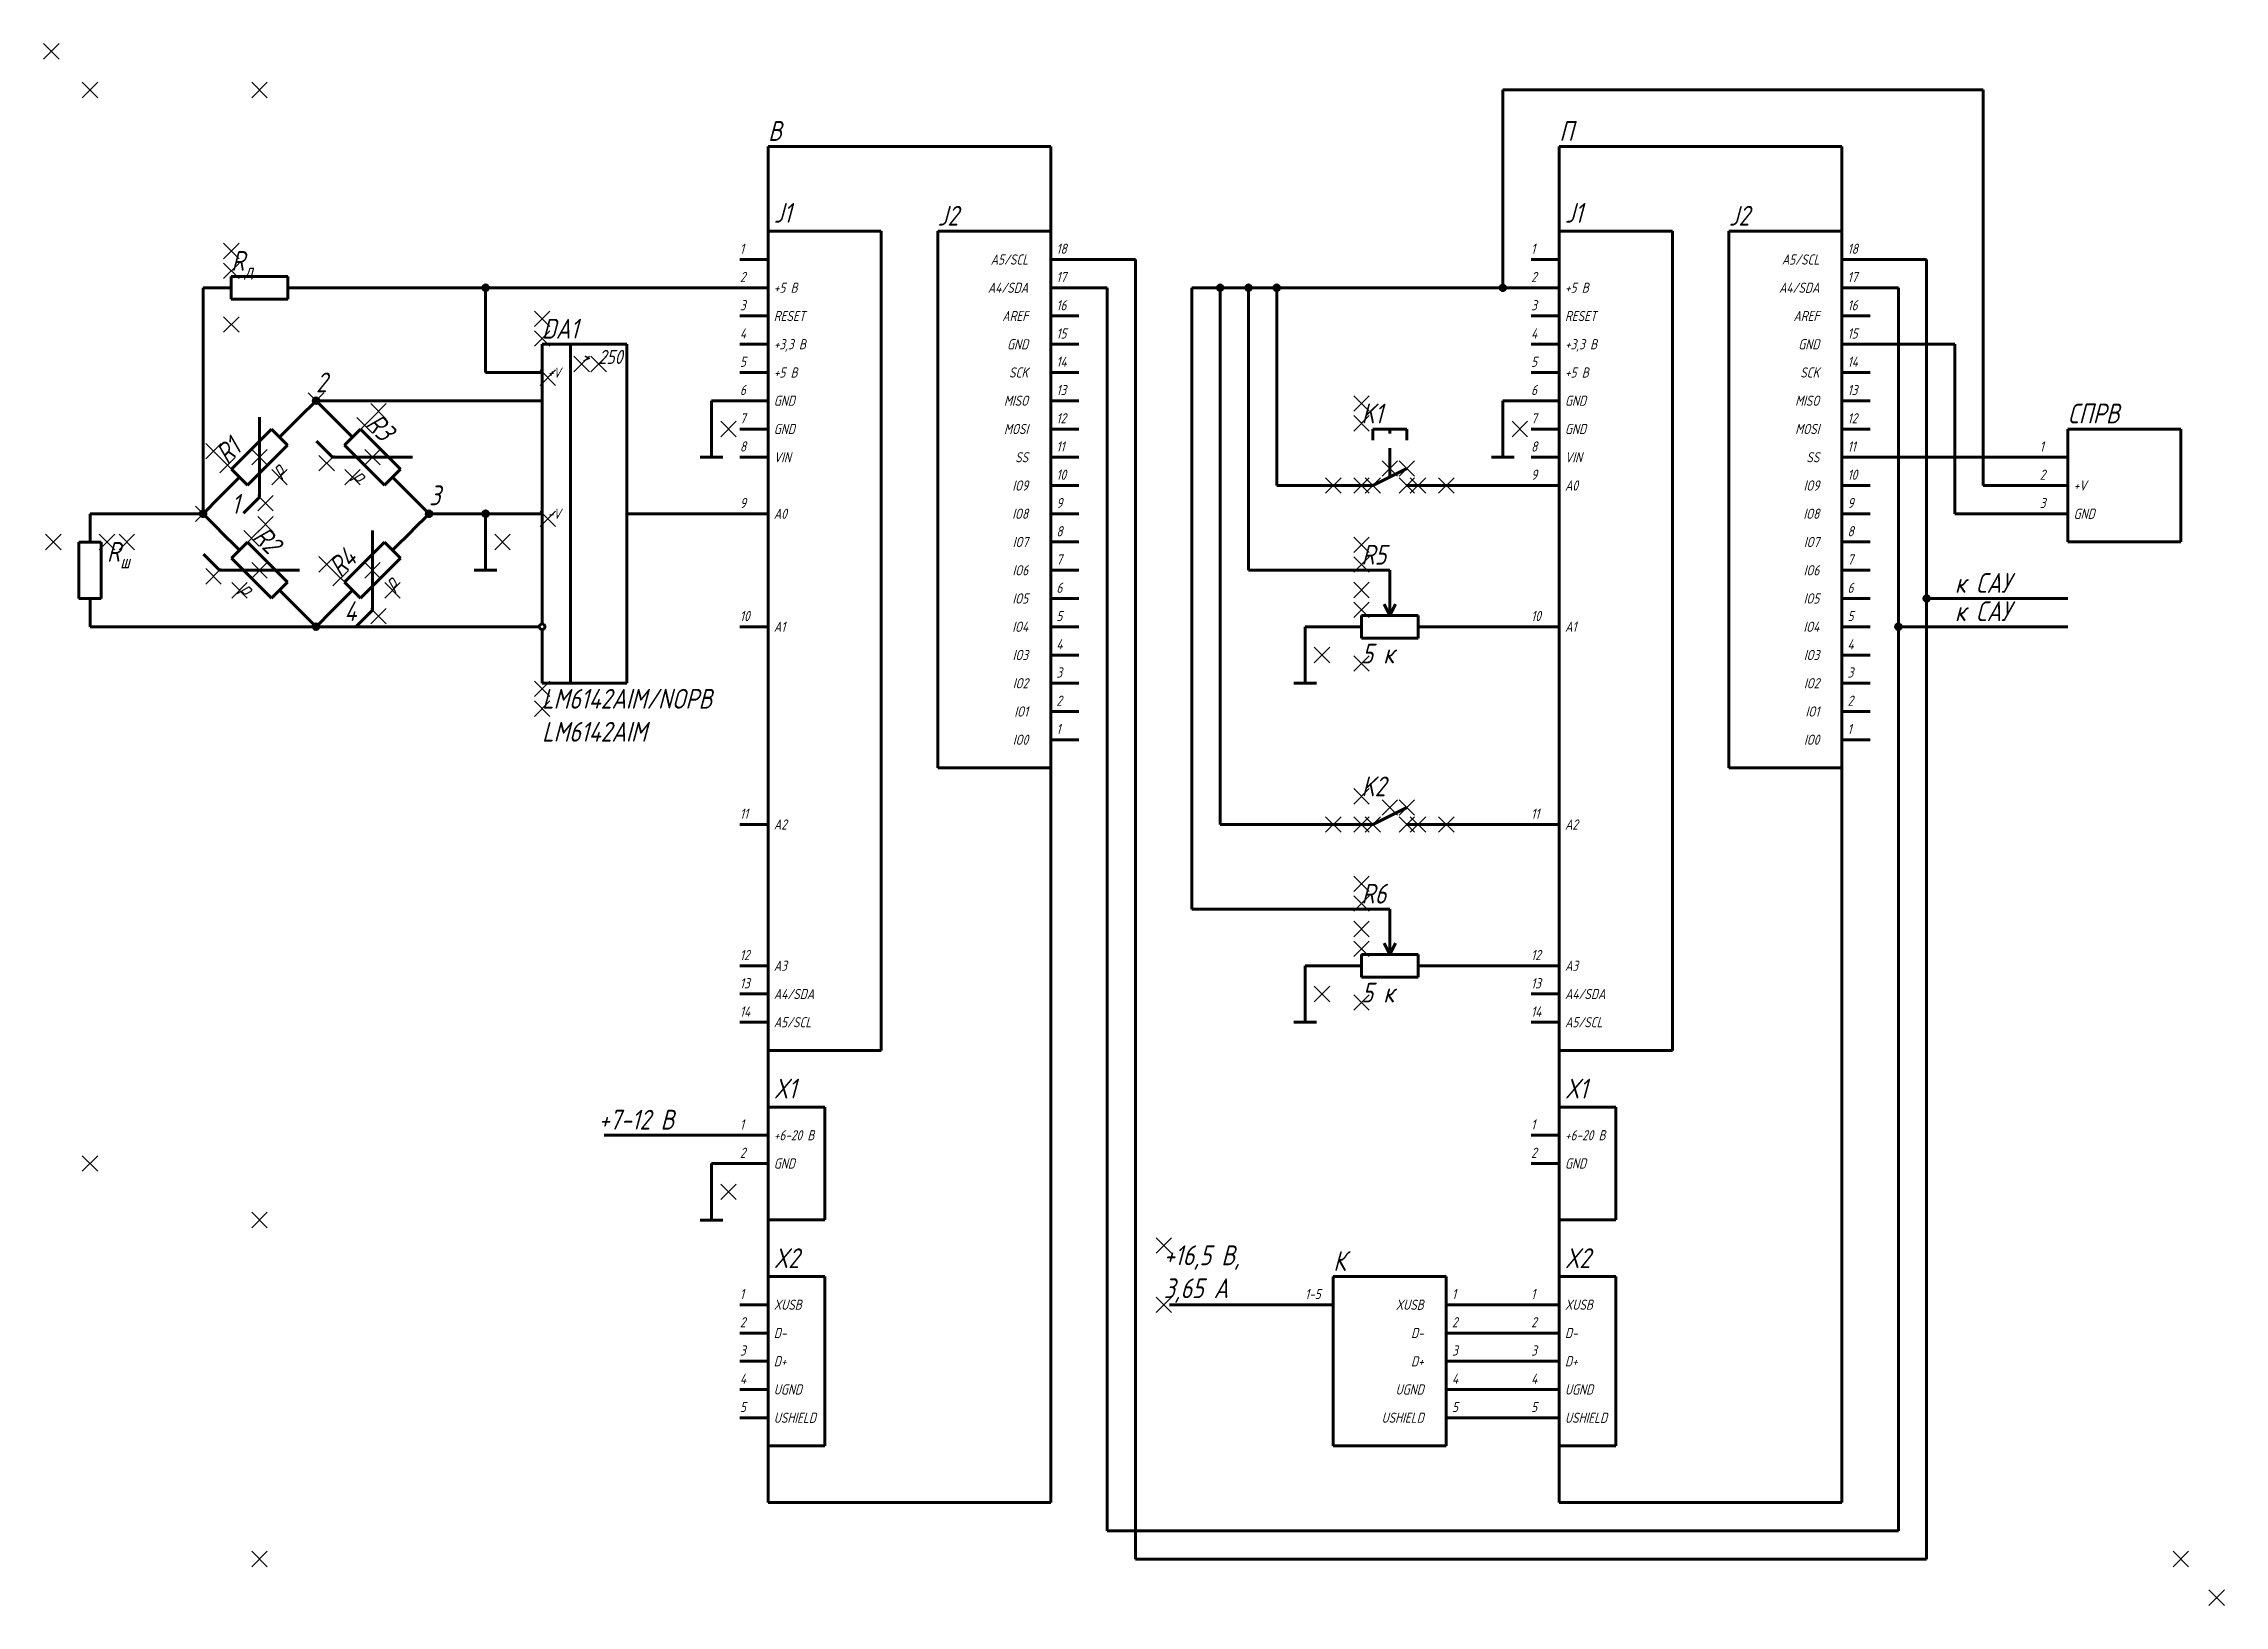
# Model space of a CAD drawing. Header units: inches. Extents: x 14 to 296, y -76 to 126.
import ezdxf

# ---------------------------------------------------------------- set-up
doc = ezdxf.new("R2010")
doc.units = ezdxf.units.IN
doc.header["$MEASUREMENT"] = 0
doc.header["$PDMODE"] = 3
doc.header["$PDSIZE"] = -1
doc.linetypes.add('HIDDEN', pattern=[0.375, 0.25, -0.125])
doc.layers.add('Layer2', color=2, linetype='Continuous', plot=False)
for name, color, linetype, lineweight in [('Layer4', 4, 'Continuous', 60), ('Layer5', 6, 'Continuous', 90), ('Layer6', 7, 'Continuous', 60), ('Layer7', 7, 'Continuous', 60), ('Layer8', 7, 'Continuous', 30)]:
    doc.layers.add(name, color=color, linetype=linetype, lineweight=lineweight)
doc.styles.add('1.8', font='gost.shx', dxfattribs={"oblique": 15, "height": 1.8})
doc.styles.add('2.5', font='gost.shx', dxfattribs={"oblique": 15, "height": 2.5})
doc.styles.add('3.5', font='gost.shx', dxfattribs={"oblique": 15, "height": 3.5})

# ---------------------------------------------------------------- blocks, each defined once
blk = doc.blocks.new('80_76_45__33__26_1__22__18__Drawing1__201910110942\xa0— копия__201910111819\xa0— копия 5')
at = {"layer": 'Layer2'}
blk.add_point((3, 0), dxfattribs=at)
at = {"layer": 'Layer4'}
for p, q in [((0, -1), (0, -5)), ((-2, -5), (2, -5))]:
    blk.add_line(p, q, dxfattribs=at)
blk = doc.blocks.new('125_79_76_45__33__26_1__22__18__Drawing1__201910110942\xa0— копия__201910111819\xa0— копия 6')
at = {"layer": 'Layer4'}
h = blk.add_hatch(dxfattribs=at)
h.set_pattern_fill('ANSI31', color=256, scale=2)
h.paths.add_polyline_path([(0.5, 0, 1), (-0.5, 0, 1)])
blk.add_circle((0, 0), 0.5, dxfattribs=at)
blk = doc.blocks.new('127_75_45__33__26_1__22__18__Drawing1__201910110942\xa0— копия__201910111819\xa0— копия 5')
at = {"layer": 'Layer2'}
for p in [(-8.13, 1.06), (0, 0), (-5.66, -1.41), (3.54, -3.54), (1.06, -8.13)]:
    blk.add_point(p, dxfattribs=at)
at = {"layer": 'Layer4'}
for p, q in [((-4.95, -2.12), (2.12, 4.95)), ((0, 7.07), (0, -7.07)), ((2.12, 4.95), (4.95, 2.12)), ((3.54, 3.54), (7.07, 7.07)), ((4.95, 2.12), (-2.12, -4.95)), ((-7.07, -7.07), (-3.54, -3.54)), ((-2.12, -4.95), (-4.95, -2.12)), ((0, -7.07), (-2.83, -9.9))]:
    blk.add_line(p, q, dxfattribs=at)
at = {"layer": 'Layer6', "style": '2.5', "oblique": 15}
blk.add_text('p', height=2.5, rotation=45, dxfattribs=at).set_placement((3.54, -3.54))
blk = doc.blocks.new('75_45__33__26_1__22__18__Drawing1__201910110942\xa0— копия__201910111819\xa0— копия 4')
at = {"layer": 'Layer2'}
for p in [(5, 6.5), (5, 3), (5, -6.5)]:
    blk.add_point(p, dxfattribs=at)
at = {"layer": 'Layer4'}
for p, q in [((0, 0), (5, 0)), ((5, 2), (15, 2)), ((5, -2), (5, 2)), ((15, 2), (15, -2)), ((15, 0), (20, 0)), ((15, -2), (5, -2))]:
    blk.add_line(p, q, dxfattribs=at)
blk = doc.blocks.new('135_134_133_132_118_115_114_109_102_95_78_74_45__33__26_1__22__18__Drawing1__201910110942\xa0— копия__201910111819\xa0— копия 15')
at = {"layer": 'Layer2'}
for p in [(0, 0), (5, 0), (7, 0), (10, 3), (13, 3), (13, 0), (15, 0), (20, 0)]:
    blk.add_point(p, dxfattribs=at)
at = {"layer": 'Layer4'}
for p, q in [((0, 0), (7, 0)), ((7, 0), (13, 3)), ((13, 0), (20, 0))]:
    blk.add_line(p, q, dxfattribs=at)

msp = doc.modelspace()

# ---------------------------------------------------------------- linework, layer by layer
at = {"layer": 'Layer2'}
for p in [(15, 125), (20, 120), (41.92, 120), (78.46, 90.4), (78.46, 87.85), (83.58, 84.56), (85.77, 84.56), (79.19, 82.8), (49.23, 79.81), (184.42, 79.44), (184.42, 76.88), (41.92, 72.5), (34.62, 65.19), (79.19, 64.53), (184.42, 61.17), (184.42, 58.62), (78.46, 42.54), (78.46, 39.98), (184.42, 28.65), (184.42, 17.33), (184.42, 14.77), (20, -18.85), (41.92, -26.15), (158.85, -29.44), (158.85, -37.12), (41.92, -70), (290.38, -70), (295, -75)]:
    msp.add_point(p, dxfattribs=at)
at = {"layer": 'Layer4'}
for p, q in [((202.69, 120), (202.69, 94.42)), ((202.69, 120), (264.81, 120)), ((264.81, 68.85), (264.81, 120)), ((107.69, 112.69), (107.69, -62.69)), ((144.23, 112.69), (107.69, 112.69)), ((144.23, -62.69), (144.23, 112.69)), ((246.54, 112.69), (210, 112.69)), ((210, -62.69), (210, 112.69)), ((246.54, 112.69), (246.54, -62.69)), ((122.31, 101.73), (107.69, 101.73)), ((122.31, 101.73), (122.31, -4.23)), ((144.23, 101.73), (129.62, 101.73)), ((129.62, 101.73), (129.62, 32.31)), ((224.62, 101.73), (210, 101.73)), ((224.62, 101.73), (224.62, -4.23)), ((246.54, 101.73), (231.92, 101.73)), ((231.92, 101.73), (231.92, 32.31)), ((107.69, 98.08), (104.04, 98.08)), ((144.23, 98.08), (147.88, 98.08)), ((147.88, 98.08), (155.19, 98.08)), ((155.19, 98.08), (155.19, -70)), ((210, 98.08), (206.35, 98.08)), ((246.54, 98.08), (250.19, 98.08)), ((250.19, 98.08), (257.5, 98.08)), ((257.5, 98.08), (257.5, -70)), ((34.62, 94.42), (34.62, 65.19)), ((49.23, 94.42), (104.04, 94.42)), ((71.15, 83.46), (71.15, 94.42)), ((107.69, 94.42), (104.04, 94.42)), ((144.23, 94.42), (147.88, 94.42)), ((147.88, 94.42), (151.54, 94.42)), ((151.54, 94.42), (151.54, -66.35)), ((162.5, 94.42), (206.35, 94.42)), ((162.5, 94.42), (162.5, 14.04)), ((166.15, 94.42), (166.15, 25)), ((169.81, 57.88), (169.81, 94.42)), ((173.46, 94.42), (173.46, 68.85)), ((210, 94.42), (206.35, 94.42)), ((246.54, 94.42), (250.19, 94.42)), ((250.19, 94.42), (253.85, 94.42)), ((253.85, 94.42), (253.85, -66.35)), ((107.69, 90.77), (104.04, 90.77)), ((144.23, 90.77), (147.88, 90.77)), ((210, 90.77), (206.35, 90.77)), ((246.54, 90.77), (250.19, 90.77)), ((89.42, 87.12), (78.46, 87.12)), ((78.46, 50.94), (78.46, 87.12)), ((82.12, 43.27), (82.12, 87.12)), ((89.42, 87.12), (89.42, 43.27)), ((107.69, 87.12), (104.04, 87.12)), ((144.23, 87.12), (147.88, 87.12)), ((210, 87.12), (206.35, 87.12)), ((246.54, 87.12), (250.19, 87.12)), ((250.19, 87.12), (261.15, 87.12)), ((261.15, 87.12), (261.15, 65.19)), ((74.81, 83.46), (71.15, 83.46)), ((74.81, 83.46), (78.46, 83.46)), ((107.69, 83.46), (104.04, 83.46)), ((144.23, 83.46), (147.88, 83.46)), ((210, 83.46), (206.35, 83.46)), ((246.54, 83.46), (250.19, 83.46)), ((49.23, 79.81), (47.09, 77.67)), ((49.23, 79.81), (74.81, 79.81)), ((51.37, 77.67), (49.23, 79.81)), ((74.81, 79.81), (78.46, 79.81)), ((104.04, 79.81), (100.38, 79.81)), ((100.38, 79.81), (100.38, 75.42)), ((107.69, 79.81), (104.04, 79.81)), ((144.23, 79.81), (147.88, 79.81)), ((206.35, 79.81), (202.69, 79.81)), ((202.69, 79.81), (202.69, 75.42)), ((210, 79.81), (206.35, 79.81)), ((246.54, 79.81), (250.19, 79.81)), ((107.69, 76.15), (104.04, 76.15)), ((144.23, 76.15), (147.88, 76.15)), ((185.88, 74.69), (185.88, 76.15)), ((185.88, 76.15), (190.27, 76.15)), ((190.27, 74.69), (190.27, 76.15)), ((210, 76.15), (206.35, 76.15)), ((246.54, 76.15), (250.19, 76.15)), ((275.77, 76.15), (290.38, 76.15)), ((275.77, 76.15), (275.77, 61.54)), ((290.38, 61.54), (290.38, 76.15)), ((107.69, 72.5), (104.04, 72.5)), ((144.23, 72.5), (147.88, 72.5)), ((210, 72.5), (206.35, 72.5)), ((246.54, 72.5), (250.19, 72.5)), ((272.12, 72.5), (250.19, 72.5)), ((275.77, 72.5), (272.12, 72.5)), ((144.23, 68.85), (147.88, 68.85)), ((173.46, 68.85), (180.77, 68.85)), ((195.38, 68.85), (206.35, 68.85)), ((210, 68.85), (206.35, 68.85)), ((246.54, 68.85), (250.19, 68.85)), ((272.12, 68.85), (264.81, 68.85)), ((275.77, 68.85), (272.12, 68.85)), ((20, 65.19), (34.62, 65.19)), ((36.76, 67.33), (34.62, 65.19)), ((34.62, 65.19), (36.76, 63.05)), ((63.85, 65.19), (61.71, 67.33)), ((61.71, 63.05), (63.85, 65.19)), ((63.85, 65.19), (74.81, 65.19)), ((78.46, 65.19), (74.81, 65.19)), ((93.08, 65.19), (89.42, 65.19)), ((93.08, 65.19), (104.04, 65.19)), ((107.69, 65.19), (104.04, 65.19)), ((144.23, 65.19), (147.88, 65.19)), ((246.54, 65.19), (250.19, 65.19)), ((261.15, 65.19), (272.12, 65.19)), ((275.77, 65.19), (272.12, 65.19)), ((144.23, 61.54), (147.88, 61.54)), ((246.54, 61.54), (250.19, 61.54)), ((275.77, 61.54), (290.38, 61.54)), ((144.23, 57.88), (147.88, 57.88)), ((169.81, 57.88), (188.08, 57.88)), ((188.08, 57.88), (188.08, 52.04)), ((246.54, 57.88), (250.19, 57.88)), ((144.23, 54.23), (147.88, 54.23)), ((246.54, 54.23), (250.19, 54.23)), ((275.77, 54.23), (257.5, 54.23)), ((47.09, 52.72), (49.23, 50.58)), ((49.23, 50.58), (51.37, 52.72)), ((187.35, 53.5), (188.08, 52.04)), ((188.08, 52.04), (188.81, 53.5)), ((20, 50.58), (49.23, 50.58)), ((49.23, 50.58), (75.54, 50.58)), ((75.54, 50.58), (78.1, 50.58)), ((78.46, 43.27), (78.46, 50.21)), ((107.69, 50.58), (104.04, 50.58)), ((144.23, 50.58), (147.88, 50.58)), ((177.12, 46.19), (177.12, 50.58)), ((177.12, 50.58), (180.77, 50.58)), ((195.38, 50.58), (206.35, 50.58)), ((210, 50.58), (206.35, 50.58)), ((246.54, 50.58), (250.19, 50.58)), ((275.77, 50.58), (253.85, 50.58)), ((144.23, 46.92), (147.88, 46.92)), ((246.54, 46.92), (250.19, 46.92)), ((89.42, 43.27), (78.46, 43.27)), ((144.23, 43.27), (147.88, 43.27)), ((246.54, 43.27), (250.19, 43.27)), ((144.23, 39.62), (147.88, 39.62)), ((246.54, 39.62), (250.19, 39.62)), ((144.23, 35.96), (147.88, 35.96)), ((246.54, 35.96), (250.19, 35.96)), ((129.62, 32.31), (144.23, 32.31)), ((231.92, 32.31), (246.54, 32.31)), ((107.69, 25), (104.04, 25)), ((166.15, 25), (180.77, 25)), ((195.38, 25), (206.35, 25)), ((210, 25), (206.35, 25)), ((162.5, 14.04), (188.08, 14.04)), ((188.08, 14.04), (188.08, 8.19)), ((187.35, 9.65), (188.08, 8.19)), ((188.08, 8.19), (188.81, 9.65)), ((107.69, 6.73), (104.04, 6.73)), ((177.12, 2.35), (177.12, 6.73)), ((177.12, 6.73), (180.77, 6.73)), ((195.38, 6.73), (206.35, 6.73)), ((210, 6.73), (206.35, 6.73)), ((107.69, 3.08), (104.04, 3.08)), ((210, 3.08), (206.35, 3.08)), ((107.69, -0.58), (104.04, -0.58)), ((210, -0.58), (206.35, -0.58)), ((122.31, -4.23), (107.69, -4.23)), ((224.62, -4.23), (210, -4.23)), ((107.69, -11.54), (115, -11.54)), ((115, -11.54), (115, -26.15)), ((210, -11.54), (217.31, -11.54)), ((217.31, -11.54), (217.31, -26.15)), ((93.08, -15.19), (86.5, -15.19)), ((93.08, -15.19), (104.04, -15.19)), ((107.69, -15.19), (104.04, -15.19)), ((210, -15.19), (206.35, -15.19)), ((100.38, -23.23), (100.38, -18.85)), ((100.38, -18.85), (104.04, -18.85)), ((107.69, -18.85), (104.04, -18.85)), ((210, -18.85), (206.35, -18.85)), ((115, -26.15), (107.69, -26.15)), ((217.31, -26.15), (210, -26.15)), ((107.69, -33.46), (115, -33.46)), ((115, -33.46), (115, -55.38)), ((180.77, -33.46), (195.38, -33.46)), ((180.77, -55.38), (180.77, -33.46)), ((195.38, -33.46), (195.38, -55.38)), ((210, -33.46), (217.31, -33.46)), ((217.31, -33.46), (217.31, -55.38)), ((107.69, -37.12), (104.04, -37.12)), ((199.04, -37.12), (195.38, -37.12)), ((199.04, -37.12), (206.35, -37.12)), ((210, -37.12), (206.35, -37.12)), ((107.69, -40.77), (104.04, -40.77)), ((199.04, -40.77), (195.38, -40.77)), ((199.04, -40.77), (206.35, -40.77)), ((210, -40.77), (206.35, -40.77)), ((104.04, -44.42), (107.69, -44.42)), ((199.04, -44.42), (195.38, -44.42)), ((199.04, -44.42), (206.35, -44.42)), ((206.35, -44.42), (210, -44.42)), ((107.69, -48.08), (104.04, -48.08)), ((199.04, -48.08), (195.38, -48.08)), ((199.04, -48.08), (206.35, -48.08)), ((210, -48.08), (206.35, -48.08)), ((104.04, -51.73), (107.69, -51.73)), ((199.04, -51.73), (195.38, -51.73)), ((199.04, -51.73), (206.35, -51.73)), ((206.35, -51.73), (210, -51.73)), ((115, -55.38), (107.69, -55.38)), ((195.38, -55.38), (180.77, -55.38)), ((217.31, -55.38), (210, -55.38)), ((107.69, -62.69), (144.23, -62.69)), ((246.54, -62.69), (210, -62.69)), ((151.54, -66.35), (253.85, -66.35)), ((155.19, -70), (257.5, -70))]:
    msp.add_line(p, q, dxfattribs=at)
at = {"layer": 'Layer4', "linetype": 'HIDDEN', "ltscale": 15}
msp.add_line((188.08, 69.94), (188.08, 76.15), dxfattribs=at)
at = {"layer": 'Layer4'}
msp.add_circle((78.46, 50.58), 0.365, dxfattribs=at)
at = {"layer": 'Layer5'}
for p, q in [((166.15, -37.12), (159.58, -37.12)), ((166.15, -37.12), (177.12, -37.12)), ((177.12, -37.12), (180.77, -37.12))]:
    msp.add_line(p, q, dxfattribs=at)
at = {"layer": 'Layer7'}
msp.add_line((71.15, 60.81), (71.15, 65.19), dxfattribs=at)

# ---------------------------------------------------------------- block references
at = {"layer": 'Layer4', "xscale": 0.7307692307692307, "yscale": 0.7307692307692307, "zscale": 0.7307692307692307}
for name, p in [('75_45__33__26_1__22__18__Drawing1__201910110942\xa0— копия__201910111819\xa0— копия 4', (34.62, 94.42)), ('125_79_76_45__33__26_1__22__18__Drawing1__201910110942\xa0— копия__201910111819\xa0— копия 6', (71.15, 94.42)), ('125_79_76_45__33__26_1__22__18__Drawing1__201910110942\xa0— копия__201910111819\xa0— копия 6', (166.15, 94.42)), ('125_79_76_45__33__26_1__22__18__Drawing1__201910110942\xa0— копия__201910111819\xa0— копия 6', (169.81, 94.42)), ('125_79_76_45__33__26_1__22__18__Drawing1__201910110942\xa0— копия__201910111819\xa0— копия 6', (173.46, 94.42)), ('125_79_76_45__33__26_1__22__18__Drawing1__201910110942\xa0— копия__201910111819\xa0— копия 6', (202.69, 94.42)), ('125_79_76_45__33__26_1__22__18__Drawing1__201910110942\xa0— копия__201910111819\xa0— копия 6', (49.23, 79.81)), ('127_75_45__33__26_1__22__18__Drawing1__201910110942\xa0— копия__201910111819\xa0— копия 5', (41.92, 72.5)), ('80_76_45__33__26_1__22__18__Drawing1__201910110942\xa0— копия__201910111819\xa0— копия 5', (100.38, 76.15)), ('80_76_45__33__26_1__22__18__Drawing1__201910110942\xa0— копия__201910111819\xa0— копия 5', (202.69, 76.15)), ('135_134_133_132_118_115_114_109_102_95_78_74_45__33__26_1__22__18__Drawing1__201910110942\xa0— копия__201910111819\xa0— копия 15', (180.77, 68.85)), ('125_79_76_45__33__26_1__22__18__Drawing1__201910110942\xa0— копия__201910111819\xa0— копия 6', (34.62, 65.19)), ('125_79_76_45__33__26_1__22__18__Drawing1__201910110942\xa0— копия__201910111819\xa0— копия 6', (63.85, 65.19)), ('125_79_76_45__33__26_1__22__18__Drawing1__201910110942\xa0— копия__201910111819\xa0— копия 6', (71.15, 65.19)), ('127_75_45__33__26_1__22__18__Drawing1__201910110942\xa0— копия__201910111819\xa0— копия 5', (56.54, 57.88)), ('75_45__33__26_1__22__18__Drawing1__201910110942\xa0— копия__201910111819\xa0— копия 4', (180.77, 50.58)), ('125_79_76_45__33__26_1__22__18__Drawing1__201910110942\xa0— копия__201910111819\xa0— копия 6', (257.5, 54.23)), ('125_79_76_45__33__26_1__22__18__Drawing1__201910110942\xa0— копия__201910111819\xa0— копия 6', (49.23, 50.58)), ('125_79_76_45__33__26_1__22__18__Drawing1__201910110942\xa0— копия__201910111819\xa0— копия 6', (253.85, 50.58)), ('80_76_45__33__26_1__22__18__Drawing1__201910110942\xa0— копия__201910111819\xa0— копия 5', (177.12, 46.92)), ('135_134_133_132_118_115_114_109_102_95_78_74_45__33__26_1__22__18__Drawing1__201910110942\xa0— копия__201910111819\xa0— копия 15', (180.77, 25)), ('75_45__33__26_1__22__18__Drawing1__201910110942\xa0— копия__201910111819\xa0— копия 4', (180.77, 6.73)), ('80_76_45__33__26_1__22__18__Drawing1__201910110942\xa0— копия__201910111819\xa0— копия 5', (177.12, 3.08)), ('80_76_45__33__26_1__22__18__Drawing1__201910110942\xa0— копия__201910111819\xa0— копия 5', (100.38, -22.5))]:
    msp.add_blockref(name, p, dxfattribs=at)
at = {"layer": 'Layer4', "xscale": 0.7307692307692307, "yscale": 0.7307692307692307, "zscale": 0.7307692307692307, "rotation": 270}
for name, p in [('127_75_45__33__26_1__22__18__Drawing1__201910110942\xa0— копия__201910111819\xa0— копия 5', (56.54, 72.5)), ('75_45__33__26_1__22__18__Drawing1__201910110942\xa0— копия__201910111819\xa0— копия 4', (20, 65.19)), ('127_75_45__33__26_1__22__18__Drawing1__201910110942\xa0— копия__201910111819\xa0— копия 5', (41.92, 57.88))]:
    msp.add_blockref(name, p, dxfattribs=at)
at = {"layer": 'Layer7', "xscale": 0.7307692307692307, "yscale": 0.7307692307692307, "zscale": 0.7307692307692307}
msp.add_blockref('80_76_45__33__26_1__22__18__Drawing1__201910110942\xa0— копия__201910111819\xa0— копия 5', (71.15, 61.54), dxfattribs=at)

# ---------------------------------------------------------------- texts
at = {"layer": 'Layer6', "style": '2.5', "oblique": 15}
msp.add_text('>', height=1.83, dxfattribs=at).set_placement((83.58, 84.56))
at = {"layer": 'Layer7', "oblique": 15}
for s, height, style, p in [('В', 2.56, '3.5', (107.69, 113.42)), ('П', 2.56, '3.5', (210, 113.42)), ('J1', 2.558, '3.5', (108.42, 102.83)), ('J2', 2.558, '3.5', (129.62, 102.46)), ('J1', 2.558, '3.5', (210.73, 102.83)), ('J2', 2.558, '3.5', (231.92, 102.46)), ('250', 1.827, '2.5', (85.77, 84.56)), ('2', 2.56, '3.5', (49.23, 80.9)), ('+V', 1.315, '1.8', (79.19, 82.8)), ('K1', 2.558, '3.5', (184.42, 76.88)), ('СПРВ', 2.558, '3.5', (275.77, 76.88)), ('1', 2.56, '3.5', (38.27, 65.19)), ('3', 2.56, '3.5', (63.85, 66.29)), ('-V', 1.315, '1.8', (79.19, 64.53)), ('к САУ', 2.558, '3.5', (261.15, 54.96)), ('4', 2.56, '3.5', (52.88, 51.31)), ('к САУ', 2.558, '3.5', (261.15, 51.31)), ('5 к', 2.558, '3.5', (184.42, 45.83)), ('K2', 2.558, '3.5', (184.42, 28.65)), ('5 к', 2.558, '3.5', (184.42, 1.98)), ('X1', 2.558, '3.5', (108.42, -10.44)), ('X1', 2.558, '3.5', (210.73, -10.44)), ('+7-12 В', 2.558, '3.5', (85.77, -14.46)), ('X2', 2.558, '3.5', (108.42, -32.37)), ('К', 2.56, '3.5', (180.77, -32.73)), ('X2', 2.558, '3.5', (210.73, -32.37))]:
    msp.add_text(s, height=height, dxfattribs=dict(at, style=style)).set_placement(p)
at = {"layer": 'Layer7', "style": '3.5', "oblique": 15}
for s, rotation, p in [('R3', 315, (55.5, 76.63)), ('R1', 45, (37.79, 71.47)), ('R2', 315, (40.89, 62.02)), ('R4', 45, (52.4, 56.85))]:
    msp.add_text(s, height=2.558, rotation=rotation, dxfattribs=at).set_placement(p)
at = {"layer": 'Layer7', "attachment_point": 1, "style": '3.5'}
for s, width, insert, char_height in [('\\A1;R{\\H0.7x;\\S^ д;}', 21.8882, (38.27, 99.17), 2.5577), ('DA1', 30, (78.46, 90.4), 2.558), ('\\A1;R{\\H0.7x;\\S^ ш;}', 21.7728, (22.19, 61.54), 2.5577), ('R5', 14.3993, (184.42, 61.17), 2.558), ('LM6142AIM/NOPB\\PLM6142AIM', 63.5157, (78.46, 42.54), 2.5577), ('R6', 14.3993, (184.42, 17.33), 2.558), ('+16,5 В, \\P3,65 А', 36.2096, (158.85, -29.44), 2.558)]:
    msp.add_mtext_dynamic_manual_height_columns(s, width=width, gutter_width=17.5, heights=[0], dxfattribs=dict(at, insert=insert, char_height=char_height))
at = {"layer": 'Layer8', "style": '1.8', "oblique": 15}
for s, height, p in [('1', 1.32, (104.04, 98.81)), ('18', 1.315, (144.96, 98.81)), ('1', 1.32, (206.35, 98.81)), ('18', 1.315, (247.27, 98.81)), ('2', 1.32, (104.04, 95.15)), ('17', 1.315, (144.96, 95.15)), ('2', 1.32, (206.35, 95.15)), ('17', 1.315, (247.27, 95.15)), ('+5 В', 1.315, (108.42, 93.77)), ('+5 В', 1.315, (210.73, 93.77)), ('3', 1.32, (104.04, 91.5)), ('RESET', 1.315, (108.42, 90.11)), ('16', 1.315, (144.96, 91.5)), ('3', 1.32, (206.35, 91.5)), ('RESET', 1.315, (210.73, 90.11)), ('16', 1.315, (247.27, 91.5)), ('4', 1.32, (104.04, 87.85)), ('+3,3 В', 1.315, (108.42, 86.46)), ('15', 1.315, (144.96, 87.85)), ('4', 1.32, (206.35, 87.85)), ('+3,3 В', 1.315, (210.73, 86.46)), ('15', 1.315, (247.27, 87.85)), ('5', 1.32, (104.04, 84.19)), ('14', 1.315, (144.96, 84.19)), ('5', 1.32, (206.35, 84.19)), ('14', 1.315, (247.27, 84.19)), ('6', 1.32, (104.04, 80.54)), ('+5 В', 1.315, (108.42, 82.8)), ('13', 1.315, (144.96, 80.54)), ('6', 1.32, (206.35, 80.54)), ('+5 В', 1.315, (210.73, 82.8)), ('13', 1.315, (247.27, 80.54)), ('GND', 1.315, (108.42, 79.15)), ('GND', 1.315, (210.73, 79.15)), ('7', 1.32, (104.04, 76.88)), ('GND', 1.315, (108.42, 75.5)), ('12', 1.315, (144.96, 76.88)), ('7', 1.32, (206.35, 76.88)), ('GND', 1.315, (210.73, 75.5)), ('12', 1.315, (247.27, 76.88)), ('8', 1.32, (104.04, 73.23)), ('11', 1.315, (144.96, 73.23)), ('8', 1.32, (206.35, 73.23)), ('11', 1.315, (247.27, 73.23)), ('1', 1.32, (272.12, 73.23)), ('VIN', 1.315, (108.42, 71.84)), ('10', 1.315, (144.96, 69.58)), ('9', 1.32, (206.35, 69.58)), ('VIN', 1.315, (210.73, 71.84)), ('10', 1.315, (247.27, 69.58)), ('2', 1.32, (272.12, 69.58)), ('A0', 1.315, (210.73, 68.19)), ('+V', 1.315, (276.5, 68.19)), ('9', 1.32, (104.04, 65.92)), ('A0', 1.315, (108.42, 64.53)), ('9', 1.32, (144.96, 65.92)), ('9', 1.32, (247.27, 65.92)), ('3', 1.32, (272.12, 65.92)), ('GND', 1.315, (276.5, 64.53)), ('8', 1.32, (144.96, 62.27)), ('8', 1.32, (247.27, 62.27)), ('7', 1.32, (144.96, 58.62)), ('7', 1.32, (247.27, 58.62)), ('6', 1.32, (144.96, 54.96)), ('6', 1.32, (247.27, 54.96)), ('10', 1.315, (104.04, 51.31)), ('A1', 1.315, (108.42, 49.92)), ('5', 1.32, (144.96, 51.31)), ('10', 1.315, (206.35, 51.31)), ('A1', 1.315, (210.73, 49.92)), ('5', 1.32, (247.27, 51.31)), ('4', 1.32, (144.96, 47.65)), ('4', 1.32, (247.27, 47.65)), ('3', 1.32, (144.96, 44)), ('3', 1.32, (247.27, 44)), ('2', 1.32, (144.96, 40.35)), ('2', 1.32, (247.27, 40.35)), ('1', 1.32, (144.96, 36.69)), ('1', 1.32, (247.27, 36.69)), ('11', 1.315, (104.04, 25.73)), ('A2', 1.315, (108.42, 24.34)), ('11', 1.315, (206.35, 25.73)), ('A2', 1.315, (210.73, 24.34)), ('12', 1.315, (104.04, 7.46)), ('12', 1.315, (206.35, 7.46)), ('A3', 1.315, (108.42, 6.07)), ('A3', 1.315, (210.73, 6.07)), ('13', 1.315, (104.04, 3.81)), ('A4/SDA', 1.315, (108.42, 2.42)), ('13', 1.315, (206.35, 3.81)), ('A4/SDA', 1.315, (210.73, 2.42)), ('14', 1.315, (104.04, 0.15)), ('A5/SCL', 1.315, (108.42, -1.23)), ('14', 1.315, (206.35, 0.15)), ('A5/SCL', 1.315, (210.73, -1.23)), ('1', 1.32, (104.04, -14.46)), ('1', 1.32, (206.35, -14.46)), ('2', 1.32, (104.04, -18.12)), ('+6-20 В', 1.315, (108.42, -15.85)), ('2', 1.32, (206.35, -18.12)), ('+6-20 В', 1.315, (210.73, -15.85)), ('GND', 1.315, (108.42, -19.5)), ('GND', 1.315, (210.73, -19.5)), ('1', 1.32, (104.04, -36.38)), ('XUSB', 1.315, (108.42, -37.77)), ('1-5', 1.315, (177.12, -36.38)), ('1', 1.32, (196.12, -36.38)), ('1', 1.32, (206.35, -36.38)), ('XUSB', 1.315, (210.73, -37.77)), ('2', 1.32, (104.04, -40.04)), ('2', 1.32, (196.12, -40.04)), ('2', 1.32, (206.35, -40.04)), ('D-', 1.315, (108.42, -41.43)), ('D-', 1.315, (210.73, -41.43)), ('3', 1.32, (104.04, -43.69)), ('D+', 1.315, (108.42, -45.08)), ('3', 1.32, (196.12, -43.69)), ('3', 1.32, (206.35, -43.69)), ('D+', 1.315, (210.73, -45.08)), ('4', 1.32, (104.04, -47.35)), ('UGND', 1.315, (108.42, -48.73)), ('4', 1.32, (196.12, -47.35)), ('4', 1.32, (206.35, -47.35)), ('UGND', 1.315, (210.73, -48.73)), ('5', 1.32, (104.04, -51)), ('5', 1.32, (196.12, -51)), ('5', 1.32, (206.35, -51)), ('USHIELD', 1.315, (108.42, -52.39)), ('USHIELD', 1.315, (210.73, -52.39))]:
    msp.add_text(s, height=height, dxfattribs=at).set_placement(p)
at = {"layer": 'Layer8', "attachment_point": 1, "style": '1.8'}
for s, insert, char_height in [('\\pxqr;A5/SCL', (112.31, 98.73), 1.3154), ('\\pxqr;A5/SCL', (214.62, 98.73), 1.3154), ('\\pxqr;A4/SDA', (112.31, 95.08), 1.3154), ('\\pxqr;A4/SDA', (214.62, 95.08), 1.3154), ('\\pxqr;AREF', (112.31, 91.43), 1.315), ('\\pxqr;AREF', (214.62, 91.43), 1.315), ('\\pxqr;GND', (112.31, 87.77), 1.315), ('\\pxqr;GND', (214.62, 87.77), 1.315), ('\\pxqr;SCK', (112.31, 84.12), 1.315), ('\\pxqr;SCK', (214.62, 84.12), 1.315), ('\\pxqr;MISO', (112.31, 80.47), 1.315), ('\\pxqr;MISO', (214.62, 80.47), 1.315), ('\\pxqr;MOSI', (112.31, 76.81), 1.315), ('\\pxqr;MOSI', (214.62, 76.81), 1.315), ('\\pxqr;SS', (112.31, 73.16), 1.315), ('\\pxqr;SS', (214.62, 73.16), 1.315), ('\\pxqr;IO9', (112.31, 69.5), 1.315), ('\\pxqr;IO9', (214.62, 69.5), 1.315), ('\\pxqr;IO8', (112.31, 65.85), 1.315), ('\\pxqr;IO8', (214.62, 65.85), 1.315), ('\\pxqr;IO7', (112.31, 62.2), 1.315), ('\\pxqr;IO7', (214.62, 62.2), 1.315), ('\\pxqr;IO6', (112.31, 58.54), 1.315), ('\\pxqr;IO6', (214.62, 58.54), 1.315), ('\\pxqr;IO5', (112.31, 54.89), 1.315), ('\\pxqr;IO5', (214.62, 54.89), 1.315), ('\\pxqr;IO4', (112.31, 51.23), 1.315), ('\\pxqr;IO4', (214.62, 51.23), 1.315), ('\\pxqr;IO3', (112.31, 47.58), 1.315), ('\\pxqr;IO3', (214.62, 47.58), 1.315), ('\\pxqr;IO2', (112.31, 43.93), 1.315), ('\\pxqr;IO2', (214.62, 43.93), 1.315), ('\\pxqr;IO1', (112.31, 40.27), 1.315), ('\\pxqr;IO1', (214.62, 40.27), 1.315), ('\\pxqr;IO0', (112.31, 36.62), 1.315), ('\\pxqr;IO0', (214.62, 36.62), 1.315), ('\\pxqr;XUSB', (163.46, -36.46), 1.315), ('\\pxqr;D-', (163.46, -40.11), 1.315), ('\\pxqr;D+', (163.46, -43.77), 1.315), ('\\pxqr;UGND', (163.46, -47.42), 1.315), ('\\pxqr;USHIELD', (163.46, -51.07), 1.3154)]:
    msp.add_mtext_dynamic_manual_height_columns(s, width=29, gutter_width=9, heights=[0], dxfattribs=dict(at, insert=insert, char_height=char_height))

doc.saveas('drawing.dxf')
